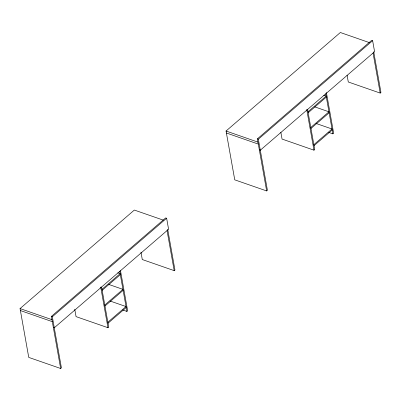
<?xml version="1.0" encoding="UTF-8"?>
<svg xmlns="http://www.w3.org/2000/svg" width="401" height="401" viewBox="0 0 401 401"><rect width="100%" height="100%" fill="white"/><g stroke="black" fill="none" stroke-linecap="round" stroke-linejoin="round"><path stroke-width="0.6" d="M54.16 327.161L61.408 367.837L60.651 368.489L28.747 357.396L20.05 308.575L134.345 210.064L163.292 220.129M266.655 190.936L257.382 138.861L371.672 40.351L372.629 40.686L258.339 139.192L267.412 190.285L266.655 190.936L234.75 179.843L226.054 131.017L340.349 32.511L369.301 42.576M60.651 368.489L51.373 316.414L165.668 217.908L166.626 218.239L168.59 229.262L54.295 327.767L53.338 327.437M54.295 327.767L52.331 316.75L166.626 218.239M101.989 289.316L120.155 273.657L117.794 272.84M307.998 111.764L326.163 96.105L323.797 95.283M102.17 290.309L120.335 274.65M308.174 112.756L326.339 97.097M104.786 305.021L122.957 289.367L108.776 284.434M310.795 127.468L328.96 111.809L314.78 106.882M104.967 306.013L123.132 290.359M310.97 128.46L329.136 112.801M107.849 322.214L126.019 306.559L110.064 301.011M313.858 144.661L332.023 129.002L316.068 123.458M108.029 323.206L126.195 307.552M314.033 145.653L332.198 129.994M74.736 309.226L76.055 316.625L107.959 327.717L108.716 327.066L101.578 287.006M122.746 309.968L126.881 311.407L127.638 310.755L120.501 270.695M140.967 252.144L142.285 259.542L174.189 270.635L174.946 269.983L167.698 229.307M280.85 132.29L282.058 139.067L313.963 150.164L314.72 149.508L307.582 109.448M328.75 132.415L332.885 133.854L333.642 133.202L326.399 92.526M347.081 75.208L348.289 81.984L380.193 93.082L380.95 92.425L373.702 51.749M257.382 138.861L258.339 139.192M226.054 131.017L257.958 142.114M226.41 133.002L258.314 144.094M259.342 149.884L260.299 150.215L374.594 51.704L372.629 40.686M51.373 316.414L52.331 316.75M20.05 308.575L51.955 319.667M20.401 310.554L52.305 321.652M373.055 53.017L380.193 93.082M325.752 93.794L332.885 133.854M306.72 109.488L313.963 150.164M167.052 230.575L174.189 270.635M119.744 271.347L126.881 311.407M100.711 287.041L107.959 327.717"/></g></svg>
